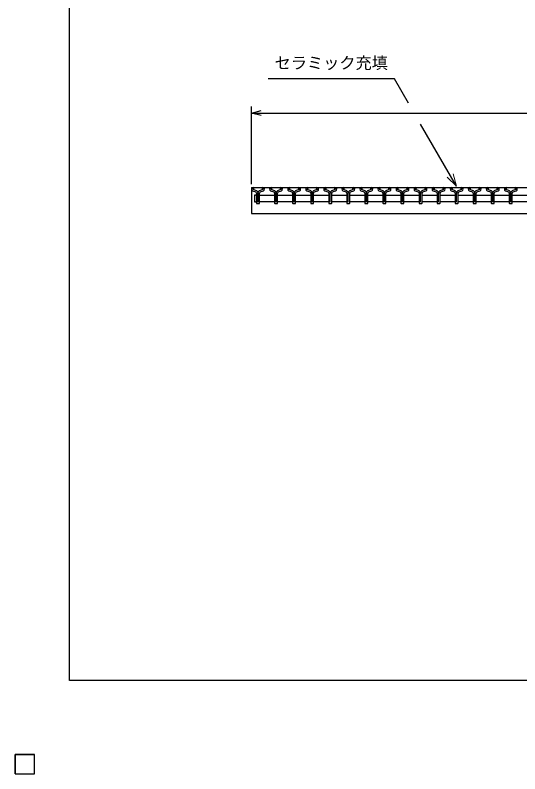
# Model space of a CAD drawing. Units: millimetres, scale not verified. Extents: x -1820 to 1724, y -1285 to 1059.
# Drawn here: x -1820 to -1040, y -1285 to -113 of the extents above; entities that cross this region are included whole.
import ezdxf
from ezdxf.enums import TextEntityAlignment as Align

# ---------------------------------------------------------------- set-up
doc = ezdxf.new("R2010")
doc.units = ezdxf.units.MM
doc.header["$LTSCALE"] = 10
for name, color, linetype, lineweight in [('0_2', 150, 'Continuous', 25), ('16', 3, 'Continuous', 25), ('22', 2, 'Continuous', 25)]:
    doc.layers.add(name, color=color, linetype=linetype, lineweight=lineweight)
doc.styles.add('ベクトル', font='')
doc.styles.get('ベクトル').set_extended_font_data('ベクトル')

msp = doc.modelspace()

# ---------------------------------------------------------------- linework, layer by layer
at = {"layer": '0_2'}
for p, q in [((-1736, -1141), (-1736, 1059)), ((1724, -1141), (-1736, -1141))]:
    msp.add_line(p, q, dxfattribs=at)
at = {"layer": '0_2', "color": 4}
for p, q in [((-1234.08, -211.42), (-1429.08, -211.42)), ((-1212.46, -248.87), (-1234.08, -211.42)), ((-1138.25, -377.41), (-1193.56, -281.61))]:
    msp.add_line(p, q, dxfattribs=at)
at = {"layer": '0_2', "color": 4, "lineweight": 13}
for p, q in [((-1152.39, -363.26), (-1138.25, -377.41)), ((-1138.25, -377.41), (-1143.43, -358.09))]:
    msp.add_line(p, q, dxfattribs=at)
at = {"layer": '16'}
for p, q in [((-1454.8, -379.15), (-458.8, -379.15)), ((-1454.8, -379.15), (-1454.8, -419.15)), ((-1453.18, -384.33), (-1448.31, -386.04)), ((-1448.1, -383.68), (-1452.42, -382.16)), ((-1452.26, -381.46), (-1450.82, -380.76)), ((-1450.82, -380.76), (-1450.82, -380.53)), ((-1437.2, -382.16), (-1441.52, -383.68)), ((-1441.31, -386.04), (-1436.44, -384.33)), ((-1438.8, -380.53), (-1438.8, -380.76)), ((-1438.8, -380.76), (-1437.36, -381.46)), ((-1425.28, -384.33), (-1420.41, -386.04)), ((-1420.2, -383.68), (-1424.52, -382.16)), ((-1424.36, -381.46), (-1422.92, -380.76)), ((-1422.92, -380.76), (-1422.92, -380.53)), ((-1409.3, -382.16), (-1413.62, -383.68)), ((-1413.41, -386.04), (-1408.54, -384.33)), ((-1410.9, -380.53), (-1410.9, -380.76)), ((-1410.9, -380.76), (-1409.46, -381.46)), ((-1397.38, -384.33), (-1392.51, -386.04)), ((-1392.3, -383.68), (-1396.62, -382.16)), ((-1396.46, -381.46), (-1395.02, -380.76)), ((-1395.02, -380.76), (-1395.02, -380.53)), ((-1381.4, -382.16), (-1385.72, -383.68)), ((-1385.51, -386.04), (-1380.64, -384.33)), ((-1383, -380.53), (-1383, -380.76)), ((-1383, -380.76), (-1381.56, -381.46)), ((-1369.48, -384.33), (-1364.61, -386.04)), ((-1364.4, -383.68), (-1368.72, -382.16)), ((-1368.56, -381.46), (-1367.12, -380.76)), ((-1367.12, -380.76), (-1367.12, -380.53)), ((-1353.5, -382.16), (-1357.82, -383.68)), ((-1357.61, -386.04), (-1352.74, -384.33)), ((-1355.1, -380.53), (-1355.1, -380.76)), ((-1355.1, -380.76), (-1353.66, -381.46)), ((-1341.58, -384.33), (-1336.71, -386.04)), ((-1336.5, -383.68), (-1340.82, -382.16)), ((-1340.66, -381.46), (-1339.22, -380.76)), ((-1339.22, -380.76), (-1339.22, -380.53)), ((-1325.6, -382.16), (-1329.92, -383.68)), ((-1329.71, -386.04), (-1324.84, -384.33)), ((-1327.2, -380.53), (-1327.2, -380.76)), ((-1327.2, -380.76), (-1325.76, -381.46)), ((-1313.68, -384.33), (-1308.81, -386.04)), ((-1308.6, -383.68), (-1312.92, -382.16)), ((-1312.76, -381.46), (-1311.32, -380.76)), ((-1311.32, -380.76), (-1311.32, -380.53)), ((-1297.7, -382.16), (-1302.02, -383.68)), ((-1301.81, -386.04), (-1296.94, -384.33)), ((-1299.3, -380.53), (-1299.3, -380.76)), ((-1299.3, -380.76), (-1297.86, -381.46)), ((-1285.78, -384.33), (-1280.91, -386.04)), ((-1280.7, -383.68), (-1285.02, -382.16)), ((-1284.86, -381.46), (-1283.42, -380.76)), ((-1283.42, -380.76), (-1283.42, -380.53)), ((-1269.8, -382.16), (-1274.12, -383.68)), ((-1273.91, -386.04), (-1269.04, -384.33)), ((-1271.4, -380.53), (-1271.4, -380.76)), ((-1271.4, -380.76), (-1269.96, -381.46)), ((-1257.88, -384.33), (-1253.01, -386.04)), ((-1252.8, -383.68), (-1257.12, -382.16)), ((-1256.96, -381.46), (-1255.52, -380.76)), ((-1255.52, -380.76), (-1255.52, -380.53)), ((-1241.9, -382.16), (-1246.22, -383.68)), ((-1246.01, -386.04), (-1241.14, -384.33)), ((-1243.5, -380.53), (-1243.5, -380.76)), ((-1243.5, -380.76), (-1242.06, -381.46)), ((-1229.98, -384.33), (-1225.11, -386.04)), ((-1224.9, -383.68), (-1229.22, -382.16)), ((-1229.06, -381.46), (-1227.62, -380.76)), ((-1227.62, -380.76), (-1227.62, -380.53)), ((-1214, -382.16), (-1218.32, -383.68)), ((-1218.11, -386.04), (-1213.24, -384.33)), ((-1215.6, -380.53), (-1215.6, -380.76)), ((-1215.6, -380.76), (-1214.16, -381.46)), ((-1202.08, -384.33), (-1197.21, -386.04)), ((-1197, -383.68), (-1201.32, -382.16)), ((-1201.16, -381.46), (-1199.72, -380.76)), ((-1199.72, -380.76), (-1199.72, -380.53)), ((-1186.1, -382.16), (-1190.42, -383.68)), ((-1190.21, -386.04), (-1185.34, -384.33)), ((-1187.7, -380.53), (-1187.7, -380.76)), ((-1187.7, -380.76), (-1186.26, -381.46)), ((-1174.18, -384.33), (-1169.31, -386.04)), ((-1169.1, -383.68), (-1173.42, -382.16)), ((-1173.26, -381.46), (-1171.82, -380.76)), ((-1171.82, -380.76), (-1171.82, -380.53)), ((-1158.2, -382.16), (-1162.52, -383.68)), ((-1162.31, -386.04), (-1157.44, -384.33)), ((-1159.8, -380.53), (-1159.8, -380.76)), ((-1159.8, -380.76), (-1158.36, -381.46)), ((-1146.28, -384.33), (-1141.41, -386.04)), ((-1141.2, -383.68), (-1145.52, -382.16)), ((-1145.36, -381.46), (-1143.92, -380.76)), ((-1143.92, -380.76), (-1143.92, -380.53)), ((-1130.3, -382.16), (-1134.62, -383.68)), ((-1134.41, -386.04), (-1129.54, -384.33)), ((-1131.9, -380.53), (-1131.9, -380.76)), ((-1131.9, -380.76), (-1130.46, -381.46)), ((-1118.38, -384.33), (-1113.51, -386.04)), ((-1113.3, -383.68), (-1117.62, -382.16)), ((-1117.46, -381.46), (-1116.02, -380.76)), ((-1116.02, -380.76), (-1116.02, -380.53)), ((-1102.4, -382.16), (-1106.72, -383.68)), ((-1106.51, -386.04), (-1101.64, -384.33)), ((-1104, -380.53), (-1104, -380.76)), ((-1104, -380.76), (-1102.56, -381.46)), ((-1090.48, -384.33), (-1085.61, -386.04)), ((-1085.4, -383.68), (-1089.72, -382.16)), ((-1089.56, -381.46), (-1088.12, -380.76)), ((-1088.12, -380.76), (-1088.12, -380.53)), ((-1074.5, -382.16), (-1078.82, -383.68)), ((-1078.61, -386.04), (-1073.74, -384.33)), ((-1076.1, -380.53), (-1076.1, -380.76)), ((-1076.1, -380.76), (-1074.66, -381.46)), ((-1062.58, -384.33), (-1057.71, -386.04)), ((-1057.5, -383.68), (-1061.82, -382.16)), ((-1061.66, -381.46), (-1060.22, -380.76)), ((-1060.22, -380.76), (-1060.22, -380.53)), ((-1046.6, -382.16), (-1050.92, -383.68)), ((-1050.71, -386.04), (-1045.84, -384.33)), ((-1048.2, -380.53), (-1048.2, -380.76)), ((-1048.2, -380.76), (-1046.76, -381.46)), ((-1448.05, -391.15), (-1450.05, -391.15)), ((-1450.05, -391.15), (-1450.05, -401.15)), ((-1447.05, -392.15), (-1448.05, -391.15)), ((-1447.11, -387.74), (-1447.11, -403.46)), ((-1444.8, -401.86), (-1444.8, -387.79)), ((-1442.55, -392.15), (-1441.55, -391.15)), ((-1442.51, -403.46), (-1442.51, -387.74)), ((-1441.55, -391.15), (-1420.15, -391.15)), ((-1420.15, -391.15), (-1419.15, -392.15)), ((-1419.21, -387.74), (-1419.21, -403.46)), ((-1416.9, -401.86), (-1416.9, -387.79)), ((-1414.65, -392.15), (-1413.65, -391.15)), ((-1414.61, -403.46), (-1414.61, -387.74)), ((-1413.65, -391.15), (-1392.25, -391.15)), ((-1392.25, -391.15), (-1391.25, -392.15)), ((-1391.31, -387.74), (-1391.31, -403.46)), ((-1389, -401.86), (-1389, -387.79)), ((-1386.75, -392.15), (-1385.75, -391.15)), ((-1386.71, -403.46), (-1386.71, -387.74)), ((-1385.75, -391.15), (-1364.35, -391.15)), ((-1364.35, -391.15), (-1363.35, -392.15)), ((-1363.41, -387.74), (-1363.41, -403.46)), ((-1361.1, -401.86), (-1361.1, -387.79)), ((-1358.85, -392.15), (-1357.85, -391.15)), ((-1358.81, -403.46), (-1358.81, -387.74)), ((-1357.85, -391.15), (-1336.45, -391.15)), ((-1336.45, -391.15), (-1335.45, -392.15)), ((-1335.51, -387.74), (-1335.51, -403.46)), ((-1333.2, -401.86), (-1333.2, -387.79)), ((-1330.95, -392.15), (-1329.95, -391.15)), ((-1330.91, -403.46), (-1330.91, -387.74)), ((-1329.95, -391.15), (-1308.55, -391.15)), ((-1308.55, -391.15), (-1307.55, -392.15)), ((-1307.61, -387.74), (-1307.61, -403.46)), ((-1305.3, -401.86), (-1305.3, -387.79)), ((-1303.05, -392.15), (-1302.05, -391.15)), ((-1303.01, -403.46), (-1303.01, -387.74)), ((-1302.05, -391.15), (-1280.65, -391.15)), ((-1280.65, -391.15), (-1279.65, -392.15)), ((-1279.71, -387.74), (-1279.71, -403.46)), ((-1277.4, -401.86), (-1277.4, -387.79)), ((-1275.15, -392.15), (-1274.15, -391.15)), ((-1275.11, -403.46), (-1275.11, -387.74)), ((-1274.15, -391.15), (-1252.75, -391.15)), ((-1252.75, -391.15), (-1251.75, -392.15)), ((-1251.81, -387.74), (-1251.81, -403.46)), ((-1249.5, -401.86), (-1249.5, -387.79)), ((-1247.25, -392.15), (-1246.25, -391.15)), ((-1247.21, -403.46), (-1247.21, -387.74)), ((-1246.25, -391.15), (-1224.85, -391.15)), ((-1224.85, -391.15), (-1223.85, -392.15)), ((-1223.91, -387.74), (-1223.91, -403.46)), ((-1221.6, -401.86), (-1221.6, -387.79)), ((-1219.35, -392.15), (-1218.35, -391.15)), ((-1219.31, -403.46), (-1219.31, -387.74)), ((-1218.35, -391.15), (-1196.95, -391.15)), ((-1196.95, -391.15), (-1195.95, -392.15)), ((-1196.01, -387.74), (-1196.01, -403.46)), ((-1193.7, -401.86), (-1193.7, -387.79)), ((-1191.45, -392.15), (-1190.45, -391.15)), ((-1191.41, -403.46), (-1191.41, -387.74)), ((-1190.45, -391.15), (-1169.05, -391.15)), ((-1169.05, -391.15), (-1168.05, -392.15)), ((-1168.11, -387.74), (-1168.11, -403.46)), ((-1165.8, -401.86), (-1165.8, -387.79)), ((-1163.55, -392.15), (-1162.55, -391.15)), ((-1163.51, -403.46), (-1163.51, -387.74)), ((-1162.55, -391.15), (-1141.15, -391.15)), ((-1141.15, -391.15), (-1140.15, -392.15)), ((-1140.21, -387.74), (-1140.21, -403.46)), ((-1137.9, -401.86), (-1137.9, -387.79)), ((-1135.65, -392.15), (-1134.65, -391.15)), ((-1135.61, -403.46), (-1135.61, -387.74)), ((-1134.65, -391.15), (-1113.25, -391.15)), ((-1113.25, -391.15), (-1112.25, -392.15)), ((-1112.31, -387.74), (-1112.31, -403.46)), ((-1110, -401.86), (-1110, -387.79)), ((-1107.75, -392.15), (-1106.75, -391.15)), ((-1107.71, -403.46), (-1107.71, -387.74)), ((-1106.75, -391.15), (-1085.35, -391.15)), ((-1085.35, -391.15), (-1084.35, -392.15)), ((-1084.41, -387.74), (-1084.41, -403.46)), ((-1082.1, -401.86), (-1082.1, -387.79)), ((-1079.85, -392.15), (-1078.85, -391.15)), ((-1079.81, -403.46), (-1079.81, -387.74)), ((-1078.85, -391.15), (-1057.45, -391.15)), ((-1057.45, -391.15), (-1056.45, -392.15)), ((-1056.51, -387.74), (-1056.51, -403.46)), ((-1054.2, -401.86), (-1054.2, -387.79)), ((-1051.95, -392.15), (-1050.95, -391.15)), ((-1051.91, -403.46), (-1051.91, -387.74)), ((-1050.95, -391.15), (-1029.55, -391.15)), ((-1450.05, -401.15), (-1448.05, -401.15)), ((-1448.05, -401.15), (-1447.05, -400.15)), ((-1446.41, -404.16), (-1443.21, -404.16)), ((-1441.55, -401.15), (-1442.55, -400.15)), ((-1420.15, -401.15), (-1441.55, -401.15)), ((-1419.15, -400.15), (-1420.15, -401.15)), ((-1418.51, -404.16), (-1415.31, -404.16)), ((-1413.65, -401.15), (-1414.65, -400.15)), ((-1392.25, -401.15), (-1413.65, -401.15)), ((-1391.25, -400.15), (-1392.25, -401.15)), ((-1390.61, -404.16), (-1387.41, -404.16)), ((-1385.75, -401.15), (-1386.75, -400.15)), ((-1364.35, -401.15), (-1385.75, -401.15)), ((-1363.35, -400.15), (-1364.35, -401.15)), ((-1362.71, -404.16), (-1359.51, -404.16)), ((-1357.85, -401.15), (-1358.85, -400.15)), ((-1336.45, -401.15), (-1357.85, -401.15)), ((-1335.45, -400.15), (-1336.45, -401.15)), ((-1334.81, -404.16), (-1331.61, -404.16)), ((-1329.95, -401.15), (-1330.95, -400.15)), ((-1308.55, -401.15), (-1329.95, -401.15)), ((-1307.55, -400.15), (-1308.55, -401.15)), ((-1306.91, -404.16), (-1303.71, -404.16)), ((-1302.05, -401.15), (-1303.05, -400.15)), ((-1280.65, -401.15), (-1302.05, -401.15)), ((-1279.65, -400.15), (-1280.65, -401.15)), ((-1279.01, -404.16), (-1275.81, -404.16)), ((-1274.15, -401.15), (-1275.15, -400.15)), ((-1252.75, -401.15), (-1274.15, -401.15)), ((-1251.75, -400.15), (-1252.75, -401.15)), ((-1251.11, -404.16), (-1247.91, -404.16)), ((-1246.25, -401.15), (-1247.25, -400.15)), ((-1224.85, -401.15), (-1246.25, -401.15)), ((-1223.85, -400.15), (-1224.85, -401.15)), ((-1223.21, -404.16), (-1220.01, -404.16)), ((-1218.35, -401.15), (-1219.35, -400.15)), ((-1196.95, -401.15), (-1218.35, -401.15)), ((-1195.95, -400.15), (-1196.95, -401.15)), ((-1195.31, -404.16), (-1192.11, -404.16)), ((-1190.45, -401.15), (-1191.45, -400.15)), ((-1169.05, -401.15), (-1190.45, -401.15)), ((-1168.05, -400.15), (-1169.05, -401.15)), ((-1167.41, -404.16), (-1164.21, -404.16)), ((-1162.55, -401.15), (-1163.55, -400.15)), ((-1141.15, -401.15), (-1162.55, -401.15)), ((-1140.15, -400.15), (-1141.15, -401.15)), ((-1139.51, -404.16), (-1136.31, -404.16)), ((-1134.65, -401.15), (-1135.65, -400.15)), ((-1113.25, -401.15), (-1134.65, -401.15)), ((-1112.25, -400.15), (-1113.25, -401.15)), ((-1111.61, -404.16), (-1108.41, -404.16)), ((-1106.75, -401.15), (-1107.75, -400.15)), ((-1085.35, -401.15), (-1106.75, -401.15)), ((-1084.35, -400.15), (-1085.35, -401.15)), ((-1083.71, -404.16), (-1080.51, -404.16)), ((-1078.85, -401.15), (-1079.85, -400.15)), ((-1057.45, -401.15), (-1078.85, -401.15)), ((-1056.45, -400.15), (-1057.45, -401.15)), ((-1055.81, -404.16), (-1052.61, -404.16)), ((-1050.95, -401.15), (-1051.95, -400.15)), ((-1029.55, -401.15), (-1050.95, -401.15)), ((-1454.8, -419.15), (-458.8, -419.15)), ((-1820, -1255), (-1790, -1255)), ((-1820, -1285), (-1820, -1255)), ((-1820, -1255), (-1790, -1255)), ((-1820, -1285), (-1820, -1255)), ((-1820, -1255), (-1790, -1255)), ((-1820, -1285), (-1820, -1255)), ((-1820, -1255), (-1790, -1255)), ((-1820, -1285), (-1820, -1255)), ((-1820, -1255), (-1790, -1255)), ((-1820, -1285), (-1820, -1255)), ((-1790, -1285), (-1790, -1255)), ((-1790, -1285), (-1790, -1255)), ((-1790, -1285), (-1790, -1255)), ((-1790, -1285), (-1790, -1255)), ((-1790, -1285), (-1790, -1255)), ((-1820, -1285), (-1790, -1285)), ((-1820, -1285), (-1790, -1285)), ((-1820, -1285), (-1790, -1285)), ((-1820, -1285), (-1790, -1285)), ((-1820, -1285), (-1790, -1285))]:
    msp.add_line(p, q, dxfattribs=at)
for centre, radius, start, end in [((-1452.11, -381.85), 2.7, 90.98, 246.68), ((-1452.09, -381.87), 0.44, 111.91, 222.33), ((-1452.27, -380.6), 1.45, 2.5, 85.55), ((-1448.91, -387.74), 1.8, 0, 70.58), ((-1449.39, -388.09), 4.6, 3.78, 73.7), ((-1440.23, -388.09), 4.6, 106.3, 176.22), ((-1440.71, -387.74), 1.8, 109.42, 180), ((-1437.35, -380.6), 1.45, 94.45, 177.5), ((-1437.51, -381.85), 2.7, 293.32, 89.02002), ((-1437.53, -381.87), 0.44, 317.67, 68.08999), ((-1424.21, -381.85), 2.7, 90.98, 246.68), ((-1424.19, -381.87), 0.44, 111.91, 222.33), ((-1424.37, -380.6), 1.45, 2.5, 85.55), ((-1421.01, -387.74), 1.8, 0, 70.58), ((-1421.49, -388.09), 4.6, 3.78, 73.7), ((-1412.33, -388.09), 4.6, 106.3, 176.22), ((-1412.81, -387.74), 1.8, 109.42, 180), ((-1409.45, -380.6), 1.45, 94.45, 177.5), ((-1409.61, -381.85), 2.7, 293.32, 89.02002), ((-1409.63, -381.87), 0.44, 317.67, 68.08999), ((-1396.31, -381.85), 2.7, 90.98, 246.68), ((-1396.29, -381.87), 0.44, 111.91, 222.33), ((-1396.47, -380.6), 1.45, 2.5, 85.55), ((-1393.11, -387.74), 1.8, 0, 70.58), ((-1393.59, -388.09), 4.6, 3.78, 73.7), ((-1384.43, -388.09), 4.6, 106.3, 176.22), ((-1384.91, -387.74), 1.8, 109.42, 180), ((-1381.55, -380.6), 1.45, 94.45, 177.5), ((-1381.71, -381.85), 2.7, 293.32, 89.02002), ((-1381.73, -381.87), 0.44, 317.67, 68.08999), ((-1368.41, -381.85), 2.7, 90.98, 246.68), ((-1368.39, -381.87), 0.44, 111.91, 222.33), ((-1368.57, -380.6), 1.45, 2.5, 85.55), ((-1365.21, -387.74), 1.8, 0, 70.58), ((-1365.69, -388.09), 4.6, 3.78, 73.7), ((-1356.53, -388.09), 4.6, 106.3, 176.22), ((-1357.01, -387.74), 1.8, 109.42, 180), ((-1353.65, -380.6), 1.45, 94.45, 177.5), ((-1353.81, -381.85), 2.7, 293.32, 89.02002), ((-1353.83, -381.87), 0.44, 317.67, 68.08999), ((-1340.51, -381.85), 2.7, 90.98, 246.68), ((-1340.49, -381.87), 0.44, 111.91, 222.33), ((-1340.67, -380.6), 1.45, 2.5, 85.55), ((-1337.31, -387.74), 1.8, 0, 70.58), ((-1337.79, -388.09), 4.6, 3.78, 73.7), ((-1328.63, -388.09), 4.6, 106.3, 176.22), ((-1329.11, -387.74), 1.8, 109.42, 180), ((-1325.75, -380.6), 1.45, 94.45, 177.5), ((-1325.91, -381.85), 2.7, 293.32, 89.02002), ((-1325.93, -381.87), 0.44, 317.67, 68.08999), ((-1312.61, -381.85), 2.7, 90.98, 246.68), ((-1312.59, -381.87), 0.44, 111.91, 222.33), ((-1312.77, -380.6), 1.45, 2.5, 85.55), ((-1309.41, -387.74), 1.8, 0, 70.58), ((-1309.89, -388.09), 4.6, 3.78, 73.7), ((-1300.73, -388.09), 4.6, 106.3, 176.22), ((-1301.21, -387.74), 1.8, 109.42, 180), ((-1297.85, -380.6), 1.45, 94.45, 177.5), ((-1298.01, -381.85), 2.7, 293.32, 89.02002), ((-1298.03, -381.87), 0.44, 317.67, 68.08999), ((-1284.71, -381.85), 2.7, 90.98, 246.68), ((-1284.69, -381.87), 0.44, 111.91, 222.33), ((-1284.87, -380.6), 1.45, 2.5, 85.55), ((-1281.51, -387.74), 1.8, 0, 70.58), ((-1281.99, -388.09), 4.6, 3.78, 73.7), ((-1272.83, -388.09), 4.6, 106.3, 176.22), ((-1273.31, -387.74), 1.8, 109.42, 180), ((-1269.95, -380.6), 1.45, 94.45, 177.5), ((-1270.11, -381.85), 2.7, 293.32, 89.02002), ((-1270.13, -381.87), 0.44, 317.67, 68.08999), ((-1256.81, -381.85), 2.7, 90.98, 246.68), ((-1256.79, -381.87), 0.44, 111.91, 222.33), ((-1256.97, -380.6), 1.45, 2.5, 85.55), ((-1253.61, -387.74), 1.8, 0, 70.58), ((-1254.09, -388.09), 4.6, 3.78, 73.7), ((-1244.93, -388.09), 4.6, 106.3, 176.22), ((-1245.41, -387.74), 1.8, 109.42, 180), ((-1242.05, -380.6), 1.45, 94.45, 177.5), ((-1242.21, -381.85), 2.7, 293.32, 89.02002), ((-1242.23, -381.87), 0.44, 317.67, 68.08999), ((-1228.91, -381.85), 2.7, 90.98, 246.68), ((-1228.89, -381.87), 0.44, 111.91, 222.33), ((-1229.07, -380.6), 1.45, 2.5, 85.55), ((-1225.71, -387.74), 1.8, 0, 70.58), ((-1226.19, -388.09), 4.6, 3.78, 73.7), ((-1217.03, -388.09), 4.6, 106.3, 176.22), ((-1217.51, -387.74), 1.8, 109.42, 180), ((-1214.15, -380.6), 1.45, 94.45, 177.5), ((-1214.31, -381.85), 2.7, 293.32, 89.02002), ((-1214.33, -381.87), 0.44, 317.67, 68.08999), ((-1201.01, -381.85), 2.7, 90.98, 246.68), ((-1200.99, -381.87), 0.44, 111.91, 222.33), ((-1201.17, -380.6), 1.45, 2.5, 85.55), ((-1197.81, -387.74), 1.8, 0, 70.58), ((-1198.29, -388.09), 4.6, 3.78, 73.7), ((-1189.13, -388.09), 4.6, 106.3, 176.22), ((-1189.61, -387.74), 1.8, 109.42, 180), ((-1186.25, -380.6), 1.45, 94.45, 177.5), ((-1186.41, -381.85), 2.7, 293.32, 89.02002), ((-1186.43, -381.87), 0.44, 317.67, 68.08999), ((-1173.11, -381.85), 2.7, 90.98, 246.68), ((-1173.09, -381.87), 0.44, 111.91, 222.33), ((-1173.27, -380.6), 1.45, 2.5, 85.55), ((-1169.91, -387.74), 1.8, 0, 70.58), ((-1170.39, -388.09), 4.6, 3.78, 73.7), ((-1161.23, -388.09), 4.6, 106.3, 176.22), ((-1161.71, -387.74), 1.8, 109.42, 180), ((-1158.35, -380.6), 1.45, 94.45, 177.5), ((-1158.51, -381.85), 2.7, 293.32, 89.02002), ((-1158.53, -381.87), 0.44, 317.67, 68.08999), ((-1145.21, -381.85), 2.7, 90.98, 246.68), ((-1145.19, -381.87), 0.44, 111.91, 222.33), ((-1145.37, -380.6), 1.45, 2.5, 85.55), ((-1142.01, -387.74), 1.8, 0, 70.58), ((-1142.49, -388.09), 4.6, 3.78, 73.7), ((-1133.33, -388.09), 4.6, 106.3, 176.22), ((-1133.81, -387.74), 1.8, 109.42, 180), ((-1130.45, -380.6), 1.45, 94.45, 177.5), ((-1130.61, -381.85), 2.7, 293.32, 89.02002), ((-1130.63, -381.87), 0.44, 317.67, 68.08999), ((-1117.31, -381.85), 2.7, 90.98, 246.68), ((-1117.29, -381.87), 0.44, 111.91, 222.33), ((-1117.47, -380.6), 1.45, 2.5, 85.55), ((-1114.11, -387.74), 1.8, 0, 70.58), ((-1114.59, -388.09), 4.6, 3.78, 73.7), ((-1105.43, -388.09), 4.6, 106.3, 176.22), ((-1105.91, -387.74), 1.8, 109.42, 180), ((-1102.55, -380.6), 1.45, 94.45, 177.5), ((-1102.71, -381.85), 2.7, 293.32, 89.02002), ((-1102.73, -381.87), 0.44, 317.67, 68.08999), ((-1089.41, -381.85), 2.7, 90.98, 246.68), ((-1089.39, -381.87), 0.44, 111.91, 222.33), ((-1089.57, -380.6), 1.45, 2.5, 85.55), ((-1086.21, -387.74), 1.8, 0, 70.58), ((-1086.69, -388.09), 4.6, 3.78, 73.7), ((-1077.53, -388.09), 4.6, 106.3, 176.22), ((-1078.01, -387.74), 1.8, 109.42, 180), ((-1074.65, -380.6), 1.45, 94.45, 177.5), ((-1074.81, -381.85), 2.7, 293.32, 89.02002), ((-1074.83, -381.87), 0.44, 317.67, 68.08999), ((-1061.51, -381.85), 2.7, 90.98, 246.68), ((-1061.49, -381.87), 0.44, 111.91, 222.33), ((-1061.67, -380.6), 1.45, 2.5, 85.55), ((-1058.31, -387.74), 1.8, 0, 70.58), ((-1058.79, -388.09), 4.6, 3.78, 73.7), ((-1049.63, -388.09), 4.6, 106.3, 176.22), ((-1050.11, -387.74), 1.8, 109.42, 180), ((-1046.75, -380.6), 1.45, 94.45, 177.5), ((-1046.91, -381.85), 2.7, 293.32, 89.02002), ((-1046.93, -381.87), 0.44, 317.67, 68.08999), ((-1446.41, -403.46), 0.7, 180, 270), ((-1443.21, -403.46), 0.7, 270, 0), ((-1418.51, -403.46), 0.7, 180, 270), ((-1415.31, -403.46), 0.7, 270, 0), ((-1390.61, -403.46), 0.7, 180, 270), ((-1387.41, -403.46), 0.7, 270, 0), ((-1362.71, -403.46), 0.7, 180, 270), ((-1359.51, -403.46), 0.7, 270, 0), ((-1334.81, -403.46), 0.7, 180, 270), ((-1331.61, -403.46), 0.7, 270, 0), ((-1306.91, -403.46), 0.7, 180, 270), ((-1303.71, -403.46), 0.7, 270, 0), ((-1279.01, -403.46), 0.7, 180, 270), ((-1275.81, -403.46), 0.7, 270, 0), ((-1251.11, -403.46), 0.7, 180, 270), ((-1247.91, -403.46), 0.7, 270, 0), ((-1223.21, -403.46), 0.7, 180, 270), ((-1220.01, -403.46), 0.7, 270, 0), ((-1195.31, -403.46), 0.7, 180, 270), ((-1192.11, -403.46), 0.7, 270, 0), ((-1167.41, -403.46), 0.7, 180, 270), ((-1164.21, -403.46), 0.7, 270, 0), ((-1139.51, -403.46), 0.7, 180, 270), ((-1136.31, -403.46), 0.7, 270, 0), ((-1111.61, -403.46), 0.7, 180, 270), ((-1108.41, -403.46), 0.7, 270, 0), ((-1083.71, -403.46), 0.7, 180, 270), ((-1080.51, -403.46), 0.7, 270, 0), ((-1055.81, -403.46), 0.7, 180, 270), ((-1052.61, -403.46), 0.7, 270, 0)]:
    msp.add_arc(centre, radius, start, end, dxfattribs=at)
at = {"layer": '22', "color": 4}
for p, q in [((-1454.8, -374.15), (-1454.8, -254.15)), ((-1454.8, -264.15), (-1439.8, -260.15)), ((-1439.8, -268.15), (-1454.8, -264.15)), ((-1454.8, -264.15), (-458.8, -264.15)), ((-1790, -1255), (-1820, -1255)), ((-1820, -1255), (-1820, -1285)), ((-1790, -1255), (-1820, -1255)), ((-1820, -1255), (-1820, -1285)), ((-1790, -1255), (-1820, -1255)), ((-1820, -1255), (-1820, -1285)), ((-1790, -1285), (-1790, -1255)), ((-1790, -1285), (-1790, -1255)), ((-1790, -1285), (-1790, -1255)), ((-1820, -1285), (-1790, -1285)), ((-1820, -1285), (-1790, -1285)), ((-1820, -1285), (-1790, -1285))]:
    msp.add_line(p, q, dxfattribs=at)
at = {"layer": '22'}
for p, q in [((-1790, -1255), (-1820, -1255)), ((-1820, -1255), (-1820, -1285)), ((-1790, -1255), (-1820, -1255)), ((-1820, -1255), (-1820, -1285)), ((-1790, -1255), (-1820, -1255)), ((-1820, -1255), (-1820, -1285)), ((-1790, -1285), (-1790, -1255)), ((-1790, -1285), (-1790, -1255)), ((-1790, -1285), (-1790, -1255)), ((-1820, -1285), (-1790, -1285)), ((-1820, -1285), (-1790, -1285)), ((-1820, -1285), (-1790, -1285))]:
    msp.add_line(p, q, dxfattribs=at)

# ---------------------------------------------------------------- texts
at = {"layer": '0_2', "color": 2, "style": 'ベクトル'}
msp.add_text('セラミック充填', height=18.33, dxfattribs=at).set_placement((-1244.08, -201.42), align=Align.BOTTOM_RIGHT)

doc.saveas('drawing.dxf')
